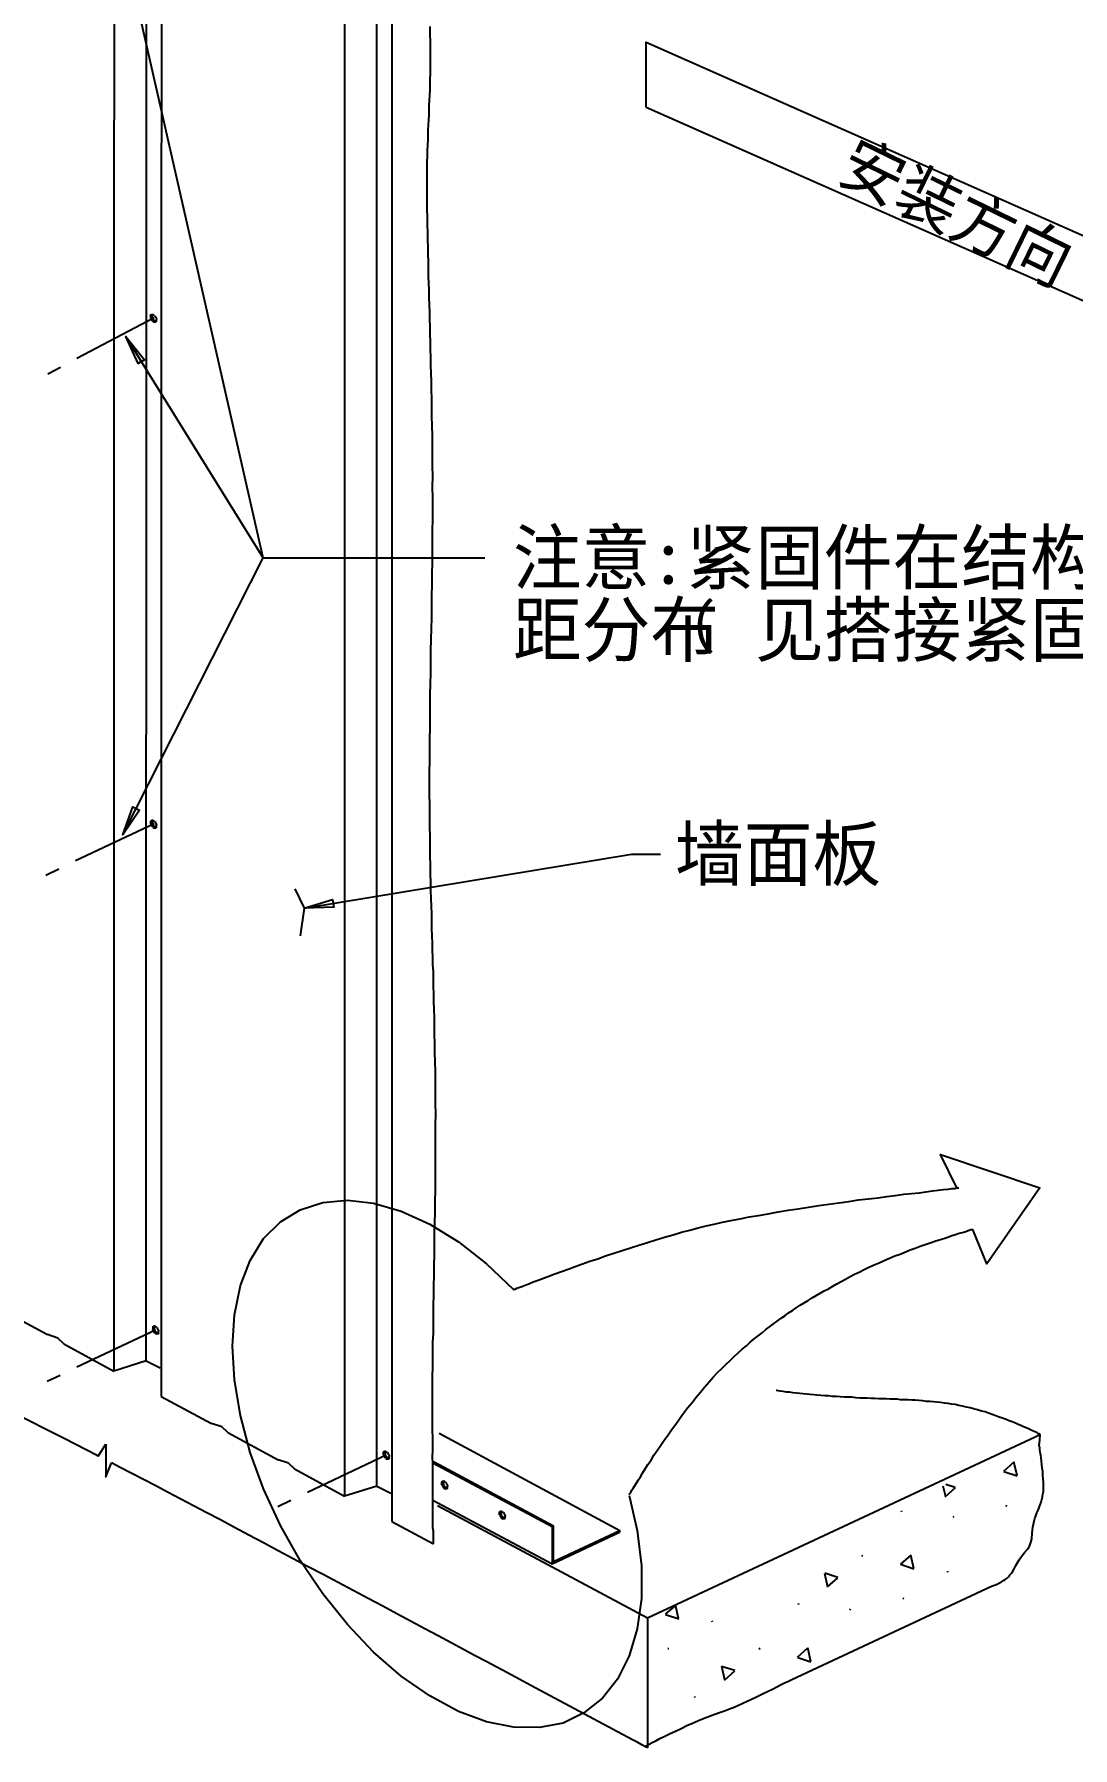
# Model space of a CAD drawing. Header units: metres. Extents: x 35 to 400, y 13 to 268.
# Drawn here: x 103.1 to 159.8, y 13.3 to 107 of the extents above; entities that cross this region are included whole.
import ezdxf

# ---------------------------------------------------------------- set-up
doc = ezdxf.new("R2010")
doc.units = ezdxf.units.M
doc.layers.add('CALL', color=1, linetype='Continuous')
doc.layers.add('OBJS', color=7, linetype='Continuous')

msp = doc.modelspace()

# ---------------------------------------------------------------- linework, layer by layer
at = {"layer": 'CALL'}
for points in [[(115.56, 78.37), (106.66, 117.58), (107.06, 116), (106.65, 115.95), (106.66, 117.58)], [(115.56, 78.37), (106.66, 117.58), (107.06, 116), (106.65, 115.95), (106.66, 117.58)], [(136.5, 103.01), (136.5, 106.56), (169.03, 92.16)], [(136.5, 103.01), (136.5, 106.56), (169.03, 92.16)], [(136.5, 103.01), (169.03, 88.6), (169.03, 87.02)], [(136.5, 103.01), (169.03, 88.6), (169.03, 87.02)], [(107.89, 63.21), (108.45, 64.74), (108.8, 64.56), (107.89, 63.21), (115.56, 78.37), (108.06, 90.46), (109.08, 89.18), (108.73, 88.98), (108.06, 90.46)], [(107.89, 63.21), (108.45, 64.74), (108.8, 64.56), (107.89, 63.21), (115.56, 78.37), (108.06, 90.46), (109.08, 89.18), (108.73, 88.98), (108.06, 90.46)], [(115.56, 78.37), (127.69, 78.37)], [(115.56, 78.37), (127.69, 78.37)], [(117.8, 59.21), (119.35, 59.68), (119.43, 59.27), (117.8, 59.21), (135.71, 62.16)], [(117.8, 59.21), (119.35, 59.68), (119.43, 59.27), (117.8, 59.21), (135.71, 62.16)], [(135.71, 62.16), (137.29, 62.16)], [(135.71, 62.16), (137.29, 62.16)], [(117.3, 60.27), (117.8, 59.21), (117.59, 57.7)], [(117.3, 60.27), (117.8, 59.21), (117.59, 57.7)], [(153.49, 43.91), (152.6, 45.73), (158.02, 43.91), (155.13, 39.76), (154.36, 41.64)], [(153.49, 43.91), (152.6, 45.73), (158.02, 43.91), (155.13, 39.76), (154.36, 41.64)], [(113.89, 35.25), (114, 36.97), (114.32, 38.58), (114.86, 39.95), (115.58, 41.14), (116.51, 42.06), (117.59, 42.72), (118.82, 43.11), (120.17, 43.24), (121.6, 43.07), (123.12, 42.64), (124.68, 41.93), (126.25, 40.96), (127.78, 39.76), (129.26, 38.35)], [(113.89, 35.25), (114, 36.97), (114.32, 38.58), (114.86, 39.95), (115.58, 41.14), (116.51, 42.06), (117.59, 42.72), (118.82, 43.11), (120.17, 43.24), (121.6, 43.07), (123.12, 42.64), (124.68, 41.93), (126.25, 40.96), (127.78, 39.76), (129.26, 38.35)], [(140.23, 41.93), (140.68, 42.03), (141.14, 42.13), (141.64, 42.22), (142.13, 42.32), (142.65, 42.41), (143.18, 42.5), (143.72, 42.6), (144.27, 42.69), (144.82, 42.77), (145.38, 42.86), (145.94, 42.94), (146.49, 43.02), (147.04, 43.1), (147.58, 43.17), (148.11, 43.25), (148.66, 43.32), (149.16, 43.37), (149.66, 43.44), (150.12, 43.5), (150.59, 43.56), (151.01, 43.61), (151.43, 43.65), (151.79, 43.7), (152.16, 43.75), (152.46, 43.79), (152.75, 43.82), (153.01, 43.84), (153.21, 43.87), (153.37, 43.88), (153.49, 43.91), (153.56, 43.91), (153.59, 43.91)], [(140.23, 41.93), (140.68, 42.03), (141.14, 42.13), (141.64, 42.22), (142.13, 42.32), (142.65, 42.41), (143.18, 42.5), (143.72, 42.6), (144.27, 42.69), (144.82, 42.77), (145.38, 42.86), (145.94, 42.94), (146.49, 43.02), (147.04, 43.1), (147.58, 43.17), (148.11, 43.25), (148.66, 43.32), (149.16, 43.37), (149.66, 43.44), (150.12, 43.5), (150.59, 43.56), (151.01, 43.61), (151.43, 43.65), (151.79, 43.7), (152.16, 43.75), (152.46, 43.79), (152.75, 43.82), (153.01, 43.84), (153.21, 43.87), (153.37, 43.88), (153.49, 43.91), (153.56, 43.91), (153.59, 43.91)], [(129.27, 38.35), (129.28, 38.37), (129.34, 38.38), (129.43, 38.42), (129.55, 38.47), (129.7, 38.52), (129.89, 38.59), (130.09, 38.67), (130.33, 38.77), (130.6, 38.86), (130.89, 38.97), (131.19, 39.09), (131.52, 39.21), (131.87, 39.34), (132.24, 39.47), (132.62, 39.61), (133.02, 39.76), (133.43, 39.9), (133.86, 40.04), (134.29, 40.19), (134.73, 40.34), (135.19, 40.49), (135.64, 40.64), (136.11, 40.78), (136.58, 40.93), (137.03, 41.07), (137.5, 41.21), (137.98, 41.34), (138.44, 41.49), (138.89, 41.6), (139.35, 41.72), (139.79, 41.83), (140.23, 41.93)], [(129.27, 38.35), (129.28, 38.37), (129.34, 38.38), (129.43, 38.42), (129.55, 38.47), (129.7, 38.52), (129.89, 38.59), (130.09, 38.67), (130.33, 38.77), (130.6, 38.86), (130.89, 38.97), (131.19, 39.09), (131.52, 39.21), (131.87, 39.34), (132.24, 39.47), (132.62, 39.61), (133.02, 39.76), (133.43, 39.9), (133.86, 40.04), (134.29, 40.19), (134.73, 40.34), (135.19, 40.49), (135.64, 40.64), (136.11, 40.78), (136.58, 40.93), (137.03, 41.07), (137.5, 41.21), (137.98, 41.34), (138.44, 41.49), (138.89, 41.6), (139.35, 41.72), (139.79, 41.83), (140.23, 41.93)], [(147.9, 39.19), (148.15, 39.31), (148.42, 39.45), (148.68, 39.58), (148.96, 39.71), (149.24, 39.82), (149.52, 39.95), (149.81, 40.06), (150.09, 40.19), (150.38, 40.29), (150.65, 40.4), (150.93, 40.52), (151.21, 40.62), (151.49, 40.72), (151.76, 40.81), (152.02, 40.9), (152.29, 41), (152.53, 41.07), (152.77, 41.15), (152.99, 41.22), (153.22, 41.3), (153.42, 41.36), (153.61, 41.43), (153.79, 41.48), (153.97, 41.53), (154.11, 41.58), (154.25, 41.63), (154.36, 41.64), (154.37, 41.64)], [(147.9, 39.19), (148.15, 39.31), (148.42, 39.45), (148.68, 39.58), (148.96, 39.71), (149.24, 39.82), (149.52, 39.95), (149.81, 40.06), (150.09, 40.19), (150.38, 40.29), (150.65, 40.4), (150.93, 40.52), (151.21, 40.62), (151.49, 40.72), (151.76, 40.81), (152.02, 40.9), (152.29, 41), (152.53, 41.07), (152.77, 41.15), (152.99, 41.22), (153.22, 41.3), (153.42, 41.36), (153.61, 41.43), (153.79, 41.48), (153.97, 41.53), (154.11, 41.58), (154.25, 41.63), (154.36, 41.64), (154.37, 41.64)], [(140.87, 34.27), (141.09, 34.48), (141.32, 34.7), (141.54, 34.9), (141.76, 35.09), (141.98, 35.28), (142.19, 35.47), (142.41, 35.65), (142.62, 35.82), (142.84, 35.99), (143.04, 36.17), (143.24, 36.32), (143.46, 36.48), (143.66, 36.63), (143.88, 36.78), (144.09, 36.92), (144.29, 37.08), (144.5, 37.21), (144.71, 37.35), (144.93, 37.49), (145.14, 37.63), (145.36, 37.76), (145.57, 37.9), (145.79, 38.02), (146.01, 38.15), (146.23, 38.28), (146.47, 38.4), (146.7, 38.54), (146.92, 38.66), (147.16, 38.8), (147.4, 38.92), (147.66, 39.06), (147.9, 39.19)], [(140.87, 34.27), (141.09, 34.48), (141.32, 34.7), (141.54, 34.9), (141.76, 35.09), (141.98, 35.28), (142.19, 35.47), (142.41, 35.65), (142.62, 35.82), (142.84, 35.99), (143.04, 36.17), (143.24, 36.32), (143.46, 36.48), (143.66, 36.63), (143.88, 36.78), (144.09, 36.92), (144.29, 37.08), (144.5, 37.21), (144.71, 37.35), (144.93, 37.49), (145.14, 37.63), (145.36, 37.76), (145.57, 37.9), (145.79, 38.02), (146.01, 38.15), (146.23, 38.28), (146.47, 38.4), (146.7, 38.54), (146.92, 38.66), (147.16, 38.8), (147.4, 38.92), (147.66, 39.06), (147.9, 39.19)], [(135.58, 27.1), (136.01, 25.17), (136.24, 23.25), (136.24, 21.46), (136.01, 19.8), (135.58, 18.32), (134.93, 17.05), (134.11, 16.01), (133.1, 15.21), (131.96, 14.65), (130.67, 14.4), (129.26, 14.42), (127.78, 14.72), (126.25, 15.28), (124.68, 16.13), (123.12, 17.22), (121.6, 18.53), (120.17, 20.03), (118.82, 21.71), (117.59, 23.53), (116.51, 25.45), (115.58, 27.45), (114.86, 29.45), (114.32, 31.46), (114, 33.41), (113.89, 35.25)], [(135.58, 27.1), (136.01, 25.17), (136.24, 23.25), (136.24, 21.46), (136.01, 19.8), (135.58, 18.32), (134.93, 17.05), (134.11, 16.01), (133.1, 15.21), (131.96, 14.65), (130.67, 14.4), (129.26, 14.42), (127.78, 14.72), (126.25, 15.28), (124.68, 16.13), (123.12, 17.22), (121.6, 18.53), (120.17, 20.03), (118.82, 21.71), (117.59, 23.53), (116.51, 25.45), (115.58, 27.45), (114.86, 29.45), (114.32, 31.46), (114, 33.41), (113.89, 35.25)], [(135.58, 27.15), (135.59, 27.16), (135.62, 27.2), (135.66, 27.26), (135.71, 27.36), (135.77, 27.46), (135.86, 27.6), (135.96, 27.75), (136.06, 27.93), (136.19, 28.12), (136.31, 28.32), (136.45, 28.55), (136.6, 28.78), (136.77, 29.03), (136.93, 29.29), (137.11, 29.55), (137.31, 29.84), (137.49, 30.11), (137.7, 30.4), (137.89, 30.69), (138.12, 30.99), (138.32, 31.28), (138.55, 31.59), (138.77, 31.88), (139.02, 32.18), (139.23, 32.46), (139.47, 32.74), (139.7, 33.02), (139.94, 33.31), (140.17, 33.56), (140.41, 33.81), (140.64, 34.04), (140.87, 34.27)], [(135.58, 27.15), (135.59, 27.16), (135.62, 27.2), (135.66, 27.26), (135.71, 27.36), (135.77, 27.46), (135.86, 27.6), (135.96, 27.75), (136.06, 27.93), (136.19, 28.12), (136.31, 28.32), (136.45, 28.55), (136.6, 28.78), (136.77, 29.03), (136.93, 29.29), (137.11, 29.55), (137.31, 29.84), (137.49, 30.11), (137.7, 30.4), (137.89, 30.69), (138.12, 30.99), (138.32, 31.28), (138.55, 31.59), (138.77, 31.88), (139.02, 32.18), (139.23, 32.46), (139.47, 32.74), (139.7, 33.02), (139.94, 33.31), (140.17, 33.56), (140.41, 33.81), (140.64, 34.04), (140.87, 34.27)]]:
    msp.add_lwpolyline(points, dxfattribs=at)
at = {"layer": 'OBJS'}
for points in [[(107.43, 170.71), (107.41, 33.89)], [(107.43, 170.71), (107.41, 33.89)], [(109.18, 34.45), (109.2, 171.45)], [(109.18, 34.45), (109.2, 171.45)], [(110.01, 169.63), (109.99, 32.51)], [(110.01, 169.63), (109.99, 32.51)], [(121.79, 27.6), (121.79, 166.57)], [(121.79, 27.6), (121.79, 166.57)], [(120.02, 165.83), (120.02, 27.05)], [(120.02, 165.83), (120.02, 27.05)], [(122.6, 164.75), (122.6, 25.67)], [(122.6, 164.75), (122.6, 25.67)], [(124.54, 97.43), (124.54, 97.85), (124.53, 98.25), (124.53, 98.64), (124.53, 99.01), (124.53, 99.35), (124.54, 99.69), (124.54, 100.02), (124.55, 100.33), (124.55, 100.63), (124.56, 100.92), (124.58, 101.21), (124.59, 101.49), (124.59, 101.75), (124.61, 102.03), (124.63, 102.3), (124.64, 102.58), (124.65, 102.83), (124.65, 103.1), (124.66, 103.37), (124.68, 103.66), (124.69, 103.94), (124.69, 104.23), (124.7, 104.52), (124.71, 104.85), (124.71, 105.17), (124.71, 105.5), (124.71, 105.85), (124.71, 106.21), (124.71, 106.6), (124.7, 106.99), (124.69, 107.42)], [(124.54, 97.43), (124.54, 97.85), (124.53, 98.25), (124.53, 98.64), (124.53, 99.01), (124.53, 99.35), (124.54, 99.69), (124.54, 100.02), (124.55, 100.33), (124.55, 100.63), (124.56, 100.92), (124.58, 101.21), (124.59, 101.49), (124.59, 101.75), (124.61, 102.03), (124.63, 102.3), (124.64, 102.58), (124.65, 102.83), (124.65, 103.1), (124.66, 103.37), (124.68, 103.66), (124.69, 103.94), (124.69, 104.23), (124.7, 104.52), (124.71, 104.85), (124.71, 105.17), (124.71, 105.5), (124.71, 105.85), (124.71, 106.21), (124.71, 106.6), (124.7, 106.99), (124.69, 107.42)], [(124.83, 83.39), (124.83, 83.96), (124.82, 84.52), (124.82, 85.06), (124.8, 85.58), (124.79, 86.1), (124.79, 86.59), (124.78, 87.07), (124.77, 87.55), (124.77, 88.01), (124.75, 88.46), (124.74, 88.9), (124.74, 89.33), (124.71, 89.77), (124.71, 90.18), (124.7, 90.6), (124.7, 91), (124.68, 91.41), (124.68, 91.8), (124.66, 92.19), (124.65, 92.6), (124.64, 92.99), (124.63, 93.38), (124.61, 93.76), (124.61, 94.15), (124.6, 94.56), (124.59, 94.95), (124.59, 95.35), (124.56, 95.75), (124.56, 96.16), (124.55, 96.58), (124.55, 97), (124.54, 97.43)], [(124.83, 83.39), (124.83, 83.96), (124.82, 84.52), (124.82, 85.06), (124.8, 85.58), (124.79, 86.1), (124.79, 86.59), (124.78, 87.07), (124.77, 87.55), (124.77, 88.01), (124.75, 88.46), (124.74, 88.9), (124.74, 89.33), (124.71, 89.77), (124.71, 90.18), (124.7, 90.6), (124.7, 91), (124.68, 91.41), (124.68, 91.8), (124.66, 92.19), (124.65, 92.6), (124.64, 92.99), (124.63, 93.38), (124.61, 93.76), (124.61, 94.15), (124.6, 94.56), (124.59, 94.95), (124.59, 95.35), (124.56, 95.75), (124.56, 96.16), (124.55, 96.58), (124.55, 97), (124.54, 97.43)], [(109.6, 91.48), (105.38, 89.26)], [(109.6, 91.48), (105.38, 89.26)], [(109.4, 91.6), (109.42, 91.64), (109.45, 91.65), (109.49, 91.67), (109.53, 91.67)], [(109.4, 91.6), (109.42, 91.64), (109.45, 91.65), (109.49, 91.67), (109.53, 91.67)], [(109.4, 91.6), (109.4, 91.48)], [(109.4, 91.6), (109.4, 91.48)], [(109.44, 91.43), (109.4, 91.48)], [(109.44, 91.43), (109.4, 91.48)], [(109.44, 91.43), (109.5, 91.33)], [(109.44, 91.43), (109.5, 91.33)], [(109.47, 91.6), (109.49, 91.65)], [(109.47, 91.6), (109.49, 91.65)], [(109.47, 91.6), (109.5, 91.48)], [(109.47, 91.6), (109.5, 91.48)], [(109.54, 91.43), (109.5, 91.48)], [(109.54, 91.43), (109.5, 91.48)], [(109.54, 91.3), (109.5, 91.33)], [(109.54, 91.3), (109.5, 91.33)], [(109.61, 91.61), (109.53, 91.67)], [(109.61, 91.61), (109.53, 91.67)], [(109.54, 91.43), (109.63, 91.33)], [(109.54, 91.43), (109.63, 91.33)], [(109.54, 91.3), (109.63, 91.24)], [(109.54, 91.3), (109.63, 91.24)], [(109.61, 91.61), (109.66, 91.56)], [(109.61, 91.61), (109.66, 91.56)], [(109.72, 91.3), (109.66, 91.31), (109.63, 91.33)], [(109.72, 91.3), (109.66, 91.31), (109.63, 91.33)], [(109.73, 91.3), (109.7, 91.26), (109.68, 91.24), (109.63, 91.24)], [(109.73, 91.3), (109.7, 91.26), (109.68, 91.24), (109.63, 91.24)], [(109.73, 91.45), (109.66, 91.56)], [(109.73, 91.45), (109.66, 91.56)], [(109.73, 91.45), (109.74, 91.4)], [(109.73, 91.45), (109.74, 91.4)], [(109.73, 91.3), (109.74, 91.4)], [(109.73, 91.3), (109.74, 91.4)], [(104.49, 88.77), (103.8, 88.41)], [(104.49, 88.77), (103.8, 88.41)], [(124.68, 64.27), (124.68, 64.86), (124.66, 65.46), (124.66, 66.06), (124.66, 66.66), (124.68, 67.27), (124.68, 67.86), (124.68, 68.47), (124.69, 69.06), (124.69, 69.67), (124.7, 70.28), (124.7, 70.88), (124.71, 71.48), (124.73, 72.08), (124.73, 72.68), (124.74, 73.29), (124.75, 73.89), (124.77, 74.5), (124.78, 75.09), (124.78, 75.7), (124.79, 76.3), (124.8, 76.89), (124.8, 77.5), (124.82, 78.09), (124.82, 78.69), (124.83, 79.29), (124.83, 79.86), (124.84, 80.47), (124.84, 81.05), (124.84, 81.65), (124.83, 82.23), (124.84, 82.82), (124.83, 83.39)], [(124.68, 64.27), (124.68, 64.86), (124.66, 65.46), (124.66, 66.06), (124.66, 66.66), (124.68, 67.27), (124.68, 67.86), (124.68, 68.47), (124.69, 69.06), (124.69, 69.67), (124.7, 70.28), (124.7, 70.88), (124.71, 71.48), (124.73, 72.08), (124.73, 72.68), (124.74, 73.29), (124.75, 73.89), (124.77, 74.5), (124.78, 75.09), (124.78, 75.7), (124.79, 76.3), (124.8, 76.89), (124.8, 77.5), (124.82, 78.09), (124.82, 78.69), (124.83, 79.29), (124.83, 79.86), (124.84, 80.47), (124.84, 81.05), (124.84, 81.65), (124.83, 82.23), (124.84, 82.82), (124.83, 83.39)], [(109.61, 63.82), (105.3, 61.79)], [(109.61, 63.82), (105.3, 61.79)], [(109.41, 63.95), (109.44, 63.99), (109.46, 64), (109.5, 64.01), (109.54, 64.01)], [(109.41, 63.95), (109.44, 63.99), (109.46, 64), (109.5, 64.01), (109.54, 64.01)], [(109.41, 63.95), (109.41, 63.84)], [(109.41, 63.95), (109.41, 63.84)], [(109.44, 63.79), (109.41, 63.84)], [(109.44, 63.79), (109.41, 63.84)], [(109.44, 63.79), (109.5, 63.67)], [(109.44, 63.79), (109.5, 63.67)], [(109.49, 63.94), (109.5, 63.99)], [(109.49, 63.94), (109.5, 63.99)], [(109.49, 63.94), (109.51, 63.82)], [(109.49, 63.94), (109.51, 63.82)], [(109.54, 63.77), (109.51, 63.82)], [(109.54, 63.77), (109.51, 63.82)], [(109.63, 63.95), (109.54, 64.01)], [(109.63, 63.95), (109.54, 64.01)], [(109.54, 63.77), (109.63, 63.67)], [(109.54, 63.77), (109.63, 63.67)], [(109.63, 63.95), (109.68, 63.9)], [(109.63, 63.95), (109.68, 63.9)], [(109.73, 63.79), (109.68, 63.9)], [(109.73, 63.79), (109.68, 63.9)], [(109.73, 63.79), (109.74, 63.74)], [(109.73, 63.79), (109.74, 63.74)], [(109.73, 63.64), (109.74, 63.74)], [(109.73, 63.64), (109.74, 63.74)], [(124.98, 49.7), (124.98, 50.27), (124.97, 50.8), (124.96, 51.32), (124.96, 51.82), (124.94, 52.3), (124.93, 52.77), (124.93, 53.23), (124.92, 53.67), (124.9, 54.1), (124.89, 54.52), (124.88, 54.92), (124.87, 55.33), (124.87, 55.73), (124.85, 56.12), (124.84, 56.52), (124.83, 56.91), (124.82, 57.29), (124.8, 57.69), (124.79, 58.08), (124.78, 58.49), (124.78, 58.89), (124.77, 59.31), (124.75, 59.74), (124.74, 60.18), (124.73, 60.63), (124.71, 61.09), (124.71, 61.56), (124.7, 62.07), (124.69, 62.59), (124.7, 63.12), (124.68, 63.67), (124.68, 64.27)], [(124.98, 49.7), (124.98, 50.27), (124.97, 50.8), (124.96, 51.32), (124.96, 51.82), (124.94, 52.3), (124.93, 52.77), (124.93, 53.23), (124.92, 53.67), (124.9, 54.1), (124.89, 54.52), (124.88, 54.92), (124.87, 55.33), (124.87, 55.73), (124.85, 56.12), (124.84, 56.52), (124.83, 56.91), (124.82, 57.29), (124.8, 57.69), (124.79, 58.08), (124.78, 58.49), (124.78, 58.89), (124.77, 59.31), (124.75, 59.74), (124.74, 60.18), (124.73, 60.63), (124.71, 61.09), (124.71, 61.56), (124.7, 62.07), (124.69, 62.59), (124.7, 63.12), (124.68, 63.67), (124.68, 64.27)], [(109.54, 63.64), (109.5, 63.67)], [(109.54, 63.64), (109.5, 63.67)], [(109.54, 63.64), (109.63, 63.58)], [(109.54, 63.64), (109.63, 63.58)], [(109.72, 63.64), (109.66, 63.65), (109.63, 63.67)], [(109.72, 63.64), (109.66, 63.65), (109.63, 63.67)], [(109.73, 63.64), (109.7, 63.6), (109.68, 63.58), (109.63, 63.58)], [(109.73, 63.64), (109.7, 63.6), (109.68, 63.58), (109.63, 63.58)], [(104.39, 61.33), (103.68, 61)], [(104.39, 61.33), (103.68, 61)], [(124.83, 32.46), (124.83, 32.84), (124.83, 33.23), (124.83, 33.65), (124.84, 34.08), (124.84, 34.52), (124.85, 34.99), (124.85, 35.47), (124.87, 35.95), (124.87, 36.46), (124.88, 36.97), (124.88, 37.49), (124.89, 38.04), (124.9, 38.57), (124.92, 39.12), (124.92, 39.69), (124.93, 40.26), (124.94, 40.83), (124.94, 41.41), (124.96, 42), (124.97, 42.59), (124.97, 43.18), (124.98, 43.77), (124.98, 44.37), (124.99, 44.97), (124.99, 45.58), (124.98, 46.17), (124.99, 46.76), (124.99, 47.36), (125.01, 47.95), (124.98, 48.53), (124.99, 49.13), (124.98, 49.7)], [(124.83, 32.46), (124.83, 32.84), (124.83, 33.23), (124.83, 33.65), (124.84, 34.08), (124.84, 34.52), (124.85, 34.99), (124.85, 35.47), (124.87, 35.95), (124.87, 36.46), (124.88, 36.97), (124.88, 37.49), (124.89, 38.04), (124.9, 38.57), (124.92, 39.12), (124.92, 39.69), (124.93, 40.26), (124.94, 40.83), (124.94, 41.41), (124.96, 42), (124.97, 42.59), (124.97, 43.18), (124.98, 43.77), (124.98, 44.37), (124.99, 44.97), (124.99, 45.58), (124.98, 46.17), (124.99, 46.76), (124.99, 47.36), (125.01, 47.95), (124.98, 48.53), (124.99, 49.13), (124.98, 49.7)], [(129.26, 38.35), (129.27, 38.35)], [(129.26, 38.35), (129.27, 38.35)], [(101.03, 37.38), (103.77, 35.89)], [(101.03, 37.38), (103.77, 35.89)], [(104.67, 35.39), (104.34, 35.7), (103.77, 35.89)], [(104.67, 35.39), (104.34, 35.7), (103.77, 35.89)], [(109.69, 36.14), (105.38, 34.1)], [(109.69, 36.14), (105.38, 34.1)], [(109.53, 36.29), (109.55, 36.33), (109.58, 36.34), (109.61, 36.36), (109.65, 36.36)], [(109.53, 36.29), (109.55, 36.33), (109.58, 36.34), (109.61, 36.36), (109.65, 36.36)], [(109.53, 36.29), (109.53, 36.18)], [(109.53, 36.29), (109.53, 36.18)], [(109.55, 36.13), (109.53, 36.18)], [(109.55, 36.13), (109.53, 36.18)], [(109.55, 36.13), (109.61, 36.01)], [(109.55, 36.13), (109.61, 36.01)], [(109.6, 36.28), (109.61, 36.33)], [(109.6, 36.28), (109.61, 36.33)], [(109.6, 36.28), (109.63, 36.17)], [(109.6, 36.28), (109.63, 36.17)], [(109.65, 35.98), (109.61, 36.01)], [(109.65, 35.98), (109.61, 36.01)], [(109.65, 36.11), (109.63, 36.17)], [(109.65, 36.11), (109.63, 36.17)], [(109.74, 36.29), (109.65, 36.36)], [(109.74, 36.29), (109.65, 36.36)], [(109.65, 36.11), (109.74, 36.01)], [(109.65, 36.11), (109.74, 36.01)], [(109.65, 35.98), (109.74, 35.93)], [(109.65, 35.98), (109.74, 35.93)], [(109.74, 36.29), (109.79, 36.24)], [(109.74, 36.29), (109.79, 36.24)], [(109.83, 35.98), (109.78, 35.99), (109.74, 36.01)], [(109.83, 35.98), (109.78, 35.99), (109.74, 36.01)], [(109.84, 35.98), (109.82, 35.94), (109.79, 35.93), (109.74, 35.93)], [(109.84, 35.98), (109.82, 35.94), (109.79, 35.93), (109.74, 35.93)], [(109.84, 36.13), (109.79, 36.24)], [(109.84, 36.13), (109.79, 36.24)], [(109.84, 36.13), (109.85, 36.08)], [(109.84, 36.13), (109.85, 36.08)], [(109.84, 35.98), (109.85, 36.08)], [(109.84, 35.98), (109.85, 36.08)], [(104.67, 35.39), (107.41, 33.89)], [(104.67, 35.39), (107.41, 33.89)], [(109.18, 34.45), (107.41, 33.89)], [(109.18, 34.45), (107.41, 33.89)], [(109.18, 34.45), (109.94, 34.07)], [(109.18, 34.45), (109.94, 34.07)], [(106.54, 29.25), (106.5, 29.27), (105.9, 29.59), (105.29, 29.89), (104.69, 30.2), (104.11, 30.5), (103.53, 30.79), (102.95, 31.09), (102.38, 31.37), (101.81, 31.68), (101.24, 31.97), (100.67, 32.26), (100.09, 32.55), (99.53, 32.84)], [(106.54, 29.25), (106.5, 29.27), (105.9, 29.59), (105.29, 29.89), (104.69, 30.2), (104.11, 30.5), (103.53, 30.79), (102.95, 31.09), (102.38, 31.37), (101.81, 31.68), (101.24, 31.97), (100.67, 32.26), (100.09, 32.55), (99.53, 32.84)], [(104.47, 33.65), (103.76, 33.32)], [(104.47, 33.65), (103.76, 33.32)], [(146.9, 32.5), (146.68, 32.51), (146.48, 32.54), (146.27, 32.55), (146.06, 32.56), (145.86, 32.57), (145.67, 32.6), (145.47, 32.61), (145.28, 32.64), (145.09, 32.65), (144.9, 32.67), (144.72, 32.69), (144.53, 32.71), (144.36, 32.74), (144.18, 32.75), (144, 32.78), (143.83, 32.8), (143.65, 32.83), (143.61, 32.83)], [(146.9, 32.5), (146.68, 32.51), (146.48, 32.54), (146.27, 32.55), (146.06, 32.56), (145.86, 32.57), (145.67, 32.6), (145.47, 32.61), (145.28, 32.64), (145.09, 32.65), (144.9, 32.67), (144.72, 32.69), (144.53, 32.71), (144.36, 32.74), (144.18, 32.75), (144, 32.78), (143.83, 32.8), (143.65, 32.83), (143.61, 32.83)], [(109.99, 32.51), (112.74, 31.02)], [(109.99, 32.51), (112.74, 31.02)], [(124.87, 24.45), (124.87, 24.47), (124.87, 24.5), (124.87, 24.55), (124.87, 24.63), (124.87, 24.73), (124.87, 24.86), (124.87, 25), (124.87, 25.15), (124.85, 25.33), (124.85, 25.52), (124.85, 25.72), (124.85, 25.95), (124.85, 26.19), (124.85, 26.44), (124.85, 26.71), (124.85, 26.98), (124.84, 27.27), (124.84, 27.57), (124.84, 27.87), (124.84, 28.2), (124.84, 28.53), (124.84, 28.86), (124.83, 29.2), (124.84, 29.55), (124.84, 29.89), (124.84, 30.26), (124.83, 30.63), (124.83, 30.98), (124.82, 31.36), (124.83, 31.73), (124.83, 32.09), (124.83, 32.46)], [(124.87, 24.45), (124.87, 24.47), (124.87, 24.5), (124.87, 24.55), (124.87, 24.63), (124.87, 24.73), (124.87, 24.86), (124.87, 25), (124.87, 25.15), (124.85, 25.33), (124.85, 25.52), (124.85, 25.72), (124.85, 25.95), (124.85, 26.19), (124.85, 26.44), (124.85, 26.71), (124.85, 26.98), (124.84, 27.27), (124.84, 27.57), (124.84, 27.87), (124.84, 28.2), (124.84, 28.53), (124.84, 28.86), (124.83, 29.2), (124.84, 29.55), (124.84, 29.89), (124.84, 30.26), (124.83, 30.63), (124.83, 30.98), (124.82, 31.36), (124.83, 31.73), (124.83, 32.09), (124.83, 32.46)], [(153.4, 32.06), (153.2, 32.09), (153.01, 32.12), (152.81, 32.14), (152.6, 32.17), (152.41, 32.19), (152.21, 32.21), (152.01, 32.23), (151.82, 32.24), (151.62, 32.27), (151.41, 32.28), (151.21, 32.3), (151.02, 32.31), (150.82, 32.32), (150.62, 32.32), (150.41, 32.33), (150.22, 32.35), (150.01, 32.36), (149.82, 32.36), (149.62, 32.37), (149.4, 32.38), (149.21, 32.38), (149, 32.4), (148.8, 32.4), (148.59, 32.41), (148.38, 32.42), (148.18, 32.42), (147.96, 32.43), (147.75, 32.46), (147.54, 32.46), (147.33, 32.47), (147.11, 32.49), (146.9, 32.5)], [(153.4, 32.06), (153.2, 32.09), (153.01, 32.12), (152.81, 32.14), (152.6, 32.17), (152.41, 32.19), (152.21, 32.21), (152.01, 32.23), (151.82, 32.24), (151.62, 32.27), (151.41, 32.28), (151.21, 32.3), (151.02, 32.31), (150.82, 32.32), (150.62, 32.32), (150.41, 32.33), (150.22, 32.35), (150.01, 32.36), (149.82, 32.36), (149.62, 32.37), (149.4, 32.38), (149.21, 32.38), (149, 32.4), (148.8, 32.4), (148.59, 32.41), (148.38, 32.42), (148.18, 32.42), (147.96, 32.43), (147.75, 32.46), (147.54, 32.46), (147.33, 32.47), (147.11, 32.49), (146.9, 32.5)], [(158.05, 30.42), (158.04, 30.42), (158.03, 30.44), (157.99, 30.46), (157.94, 30.47), (157.88, 30.51), (157.8, 30.55), (157.72, 30.59), (157.62, 30.63), (157.52, 30.68), (157.4, 30.73), (157.27, 30.79), (157.14, 30.84), (156.99, 30.92), (156.84, 30.97), (156.69, 31.04), (156.52, 31.12), (156.35, 31.18), (156.18, 31.25), (155.99, 31.32), (155.8, 31.38), (155.61, 31.45), (155.42, 31.52), (155.22, 31.59), (155.03, 31.66), (154.83, 31.71), (154.61, 31.78), (154.4, 31.83), (154.21, 31.89), (154.01, 31.93), (153.79, 31.98), (153.6, 32.02), (153.4, 32.06)], [(158.05, 30.42), (158.04, 30.42), (158.03, 30.44), (157.99, 30.46), (157.94, 30.47), (157.88, 30.51), (157.8, 30.55), (157.72, 30.59), (157.62, 30.63), (157.52, 30.68), (157.4, 30.73), (157.27, 30.79), (157.14, 30.84), (156.99, 30.92), (156.84, 30.97), (156.69, 31.04), (156.52, 31.12), (156.35, 31.18), (156.18, 31.25), (155.99, 31.32), (155.8, 31.38), (155.61, 31.45), (155.42, 31.52), (155.22, 31.59), (155.03, 31.66), (154.83, 31.71), (154.61, 31.78), (154.4, 31.83), (154.21, 31.89), (154.01, 31.93), (153.79, 31.98), (153.6, 32.02), (153.4, 32.06)], [(113.64, 30.54), (113.31, 30.84), (112.74, 31.02)], [(113.64, 30.54), (113.31, 30.84), (112.74, 31.02)], [(113.64, 30.54), (116.38, 29.04)], [(113.64, 30.54), (116.38, 29.04)], [(135.07, 25.16), (125.18, 30.49)], [(135.07, 25.16), (125.18, 30.49)], [(136.58, 20.41), (158.05, 30.42)], [(136.58, 20.41), (158.05, 30.42)], [(157.99, 29.83), (158.03, 30.13), (158.05, 30.42)], [(157.99, 29.83), (158.03, 30.13), (158.05, 30.42)], [(106.54, 29.25), (106.97, 29.9)], [(106.54, 29.25), (106.97, 29.9)], [(106.97, 29.9), (106.97, 28.12), (107.27, 28.87)], [(106.97, 29.9), (106.97, 28.12), (107.27, 28.87)], [(122.3, 29.3), (117.99, 27.26)], [(122.3, 29.3), (117.99, 27.26)], [(122.13, 29.45), (122.16, 29.49), (122.19, 29.5), (122.22, 29.51), (122.26, 29.51)], [(122.13, 29.45), (122.16, 29.49), (122.19, 29.5), (122.22, 29.51), (122.26, 29.51)], [(122.13, 29.45), (122.13, 29.34)], [(122.13, 29.45), (122.13, 29.34)], [(122.16, 29.29), (122.13, 29.34)], [(122.16, 29.29), (122.13, 29.34)], [(122.16, 29.29), (122.22, 29.17)], [(122.16, 29.29), (122.22, 29.17)], [(122.21, 29.44), (122.22, 29.49)], [(122.21, 29.44), (122.22, 29.49)], [(122.21, 29.44), (122.24, 29.32)], [(122.21, 29.44), (122.24, 29.32)], [(122.26, 29.13), (122.22, 29.17)], [(122.26, 29.13), (122.22, 29.17)], [(122.26, 29.27), (122.24, 29.32)], [(122.26, 29.27), (122.24, 29.32)], [(122.35, 29.45), (122.26, 29.51)], [(122.35, 29.45), (122.26, 29.51)], [(122.26, 29.27), (122.35, 29.17)], [(122.26, 29.27), (122.35, 29.17)], [(122.26, 29.13), (122.35, 29.08)], [(122.26, 29.13), (122.35, 29.08)], [(122.35, 29.45), (122.4, 29.4)], [(122.35, 29.45), (122.4, 29.4)], [(122.44, 29.13), (122.39, 29.15), (122.35, 29.17)], [(122.44, 29.13), (122.39, 29.15), (122.35, 29.17)], [(122.45, 29.13), (122.43, 29.1), (122.4, 29.08), (122.35, 29.08)], [(122.45, 29.13), (122.43, 29.1), (122.4, 29.08), (122.35, 29.08)], [(122.45, 29.29), (122.4, 29.4)], [(122.45, 29.29), (122.4, 29.4)], [(122.45, 29.29), (122.46, 29.23)], [(122.45, 29.29), (122.46, 29.23)], [(122.45, 29.13), (122.46, 29.23)], [(122.45, 29.13), (122.46, 29.23)], [(158.23, 27.48), (158.23, 27.64), (158.22, 27.82), (158.21, 28.01), (158.19, 28.2), (158.18, 28.4), (158.15, 28.59), (158.14, 28.78), (158.12, 28.97), (158.09, 29.15), (158.07, 29.3), (158.05, 29.45), (158.03, 29.59), (158.02, 29.69), (158, 29.77), (157.99, 29.82), (157.99, 29.83)], [(158.23, 27.48), (158.23, 27.64), (158.22, 27.82), (158.21, 28.01), (158.19, 28.2), (158.18, 28.4), (158.15, 28.59), (158.14, 28.78), (158.12, 28.97), (158.09, 29.15), (158.07, 29.3), (158.05, 29.45), (158.03, 29.59), (158.02, 29.69), (158, 29.77), (157.99, 29.82), (157.99, 29.83)], [(111.76, 26.53), (111.06, 26.89), (110.37, 27.26), (109.7, 27.62), (109.03, 27.96), (108.39, 28.3), (107.75, 28.63), (107.27, 28.87)], [(111.76, 26.53), (111.06, 26.89), (110.37, 27.26), (109.7, 27.62), (109.03, 27.96), (108.39, 28.3), (107.75, 28.63), (107.27, 28.87)], [(117.28, 28.55), (116.95, 28.86), (116.38, 29.04)], [(117.28, 28.55), (116.95, 28.86), (116.38, 29.04)], [(117.28, 28.55), (120.02, 27.05)], [(117.28, 28.55), (120.02, 27.05)], [(124.84, 28.87), (131.36, 25.4), (131.36, 23.35), (135.05, 25.09)], [(124.84, 28.87), (131.36, 25.4), (131.36, 23.35), (135.05, 25.09)], [(135.05, 25.12), (131.39, 23.42), (131.39, 25.43), (124.87, 28.91)], [(135.05, 25.12), (131.39, 23.42), (131.39, 25.43), (124.87, 28.91)], [(124.92, 28.93), (131.43, 25.44)], [(124.92, 28.93), (131.43, 25.44)], [(156.61, 28.91), (156.04, 28.4)], [(156.61, 28.91), (156.04, 28.4)], [(156.06, 28.4), (156.78, 28.17)], [(156.06, 28.4), (156.78, 28.17)], [(156.78, 28.18), (156.61, 28.93)], [(156.78, 28.18), (156.61, 28.93)], [(121.79, 27.6), (120.02, 27.05)], [(121.79, 27.6), (120.02, 27.05)], [(121.79, 27.6), (122.55, 27.22)], [(121.79, 27.6), (122.55, 27.22)], [(125.32, 27.82), (125.35, 27.86), (125.37, 27.87), (125.41, 27.88), (125.45, 27.88)], [(125.32, 27.82), (125.35, 27.86), (125.37, 27.87), (125.41, 27.88), (125.45, 27.88)], [(125.32, 27.82), (125.32, 27.7)], [(125.32, 27.82), (125.32, 27.7)], [(125.35, 27.65), (125.32, 27.7)], [(125.35, 27.65), (125.32, 27.7)], [(125.35, 27.65), (125.41, 27.54)], [(125.35, 27.65), (125.41, 27.54)], [(125.4, 27.81), (125.41, 27.86)], [(125.4, 27.81), (125.41, 27.86)], [(125.4, 27.81), (125.42, 27.69)], [(125.4, 27.81), (125.42, 27.69)], [(125.45, 27.5), (125.41, 27.54)], [(125.45, 27.5), (125.41, 27.54)], [(125.45, 27.64), (125.42, 27.69)], [(125.45, 27.64), (125.42, 27.69)], [(125.54, 27.82), (125.45, 27.88)], [(125.54, 27.82), (125.45, 27.88)], [(125.45, 27.64), (125.54, 27.54)], [(125.45, 27.64), (125.54, 27.54)], [(125.45, 27.5), (125.54, 27.45)], [(125.45, 27.5), (125.54, 27.45)], [(125.54, 27.82), (125.59, 27.77)], [(125.54, 27.82), (125.59, 27.77)], [(125.63, 27.5), (125.58, 27.51), (125.54, 27.54)], [(125.63, 27.5), (125.58, 27.51), (125.54, 27.54)], [(125.64, 27.5), (125.61, 27.46), (125.59, 27.45), (125.54, 27.45)], [(125.64, 27.5), (125.61, 27.46), (125.59, 27.45), (125.54, 27.45)], [(125.64, 27.65), (125.59, 27.77)], [(125.64, 27.65), (125.59, 27.77)], [(125.64, 27.65), (125.65, 27.6)], [(125.64, 27.65), (125.65, 27.6)], [(125.64, 27.5), (125.65, 27.6)], [(125.64, 27.5), (125.65, 27.6)], [(152.73, 27.62), (152.86, 27.03)], [(152.73, 27.62), (152.86, 27.03)], [(152.84, 27.02), (153.41, 27.53)], [(152.84, 27.02), (153.41, 27.53)], [(153.4, 27.53), (152.89, 27.69)], [(153.4, 27.53), (152.89, 27.69)], [(157.61, 25.04), (157.62, 25.2), (157.64, 25.36), (157.67, 25.53), (157.71, 25.68), (157.75, 25.83), (157.8, 25.98), (157.86, 26.14), (157.93, 26.29), (157.98, 26.43), (158.04, 26.58), (158.09, 26.72), (158.14, 26.88), (158.17, 27.02), (158.19, 27.17), (158.23, 27.31), (158.23, 27.48)], [(157.61, 25.04), (157.62, 25.2), (157.64, 25.36), (157.67, 25.53), (157.71, 25.68), (157.75, 25.83), (157.8, 25.98), (157.86, 26.14), (157.93, 26.29), (157.98, 26.43), (158.04, 26.58), (158.09, 26.72), (158.14, 26.88), (158.17, 27.02), (158.19, 27.17), (158.23, 27.31), (158.23, 27.48)], [(136.58, 13.3), (136.54, 13.31), (136.44, 13.37), (136.27, 13.46), (136.05, 13.58), (135.76, 13.74), (130.2, 16.71), (129.8, 16.92), (129.36, 17.16), (128.88, 17.42), (128.34, 17.71), (127.76, 18.02), (127.16, 18.33), (126.51, 18.67), (125.84, 19.04), (125.13, 19.42), (124.41, 19.81), (123.65, 20.2), (122.88, 20.62), (122.1, 21.04), (121.3, 21.46), (120.48, 21.89), (119.67, 22.33), (118.85, 22.77), (118.02, 23.2), (117.2, 23.63), (116.38, 24.07), (115.58, 24.5), (114.79, 24.92), (114, 25.34), (113.24, 25.76), (112.48, 26.15), (111.76, 26.53)], [(136.58, 13.3), (136.54, 13.31), (136.44, 13.37), (136.27, 13.46), (136.05, 13.58), (135.76, 13.74), (130.2, 16.71), (129.8, 16.92), (129.36, 17.16), (128.88, 17.42), (128.34, 17.71), (127.76, 18.02), (127.16, 18.33), (126.51, 18.67), (125.84, 19.04), (125.13, 19.42), (124.41, 19.81), (123.65, 20.2), (122.88, 20.62), (122.1, 21.04), (121.3, 21.46), (120.48, 21.89), (119.67, 22.33), (118.85, 22.77), (118.02, 23.2), (117.2, 23.63), (116.38, 24.07), (115.58, 24.5), (114.79, 24.92), (114, 25.34), (113.24, 25.76), (112.48, 26.15), (111.76, 26.53)], [(117.08, 26.81), (116.37, 26.48)], [(117.08, 26.81), (116.37, 26.48)], [(124.84, 26.84), (131.36, 23.35)], [(124.84, 26.84), (131.36, 23.35)], [(125.09, 26.55), (136.58, 20.41), (136.58, 13.3)], [(125.09, 26.55), (136.58, 20.41), (136.58, 13.3)], [(128.47, 26.17), (128.5, 26.21), (128.52, 26.22), (128.56, 26.24), (128.6, 26.24)], [(128.47, 26.17), (128.5, 26.21), (128.52, 26.22), (128.56, 26.24), (128.6, 26.24)], [(128.69, 26.17), (128.6, 26.24)], [(128.69, 26.17), (128.6, 26.24)], [(150.48, 26.19), (150.47, 26.25)], [(150.48, 26.19), (150.47, 26.25)], [(156.23, 26.5), (156.17, 26.52)], [(156.23, 26.5), (156.17, 26.52)], [(122.6, 25.67), (124.87, 24.45)], [(122.6, 25.67), (124.87, 24.45)], [(128.47, 26.17), (128.47, 26.06)], [(128.47, 26.17), (128.47, 26.06)], [(128.5, 26.01), (128.47, 26.06)], [(128.5, 26.01), (128.47, 26.06)], [(128.5, 26.01), (128.56, 25.9)], [(128.5, 26.01), (128.56, 25.9)], [(128.55, 26.16), (128.56, 26.21)], [(128.55, 26.16), (128.56, 26.21)], [(128.55, 26.16), (128.57, 26.05)], [(128.55, 26.16), (128.57, 26.05)], [(128.6, 25.86), (128.56, 25.9)], [(128.6, 25.86), (128.56, 25.9)], [(128.6, 26), (128.57, 26.05)], [(128.6, 26), (128.57, 26.05)], [(128.6, 26), (128.69, 25.9)], [(128.6, 26), (128.69, 25.9)], [(128.6, 25.86), (128.69, 25.81)], [(128.6, 25.86), (128.69, 25.81)], [(128.69, 26.17), (128.74, 26.12)], [(128.69, 26.17), (128.74, 26.12)], [(128.77, 25.86), (128.72, 25.87), (128.69, 25.9)], [(128.77, 25.86), (128.72, 25.87), (128.69, 25.9)], [(128.79, 25.86), (128.76, 25.82), (128.74, 25.81), (128.69, 25.81)], [(128.79, 25.86), (128.76, 25.82), (128.74, 25.81), (128.69, 25.81)], [(128.79, 26.01), (128.74, 26.12)], [(128.79, 26.01), (128.74, 26.12)], [(128.79, 26.01), (128.8, 25.96)], [(128.79, 26.01), (128.8, 25.96)], [(128.79, 25.86), (128.8, 25.96)], [(128.79, 25.86), (128.8, 25.96)], [(131.36, 25.4), (131.43, 25.44)], [(131.36, 25.4), (131.43, 25.44)], [(135.07, 25.16), (131.43, 23.47), (131.43, 25.44)], [(135.07, 25.16), (131.43, 23.47), (131.43, 25.44)], [(153.32, 25.95), (153.27, 25.91)], [(153.32, 25.95), (153.27, 25.91)], [(135.05, 25.09), (135.07, 25.16), (135.05, 25.09)], [(135.05, 25.09), (135.07, 25.16), (135.05, 25.09)], [(156.71, 23.27), (156.89, 23.57), (157.05, 23.81), (157.21, 24), (157.35, 24.16), (157.45, 24.33), (157.53, 24.52), (157.59, 24.73), (157.61, 25.04)], [(156.71, 23.27), (156.89, 23.57), (157.05, 23.81), (157.21, 24), (157.35, 24.16), (157.45, 24.33), (157.53, 24.52), (157.59, 24.73), (157.61, 25.04)], [(148.3, 23.78), (148.35, 23.83)], [(148.3, 23.78), (148.35, 23.83)], [(150.97, 23.83), (150.4, 23.33)], [(150.97, 23.83), (150.4, 23.33)], [(151.14, 23.1), (150.97, 23.83)], [(151.14, 23.1), (150.97, 23.83)], [(144.07, 16.84), (144.28, 16.94), (144.47, 17.03), (155.38, 22.13), (155.55, 22.19), (155.69, 22.25), (155.82, 22.32), (155.93, 22.38), (156.04, 22.44), (156.13, 22.49), (156.23, 22.57), (156.31, 22.65), (156.38, 22.75), (156.47, 22.85), (156.55, 22.96), (156.62, 23.09), (156.71, 23.27)], [(144.07, 16.84), (144.28, 16.94), (144.47, 17.03), (155.38, 22.13), (155.55, 22.19), (155.69, 22.25), (155.82, 22.32), (155.93, 22.38), (156.04, 22.44), (156.13, 22.49), (156.23, 22.57), (156.31, 22.65), (156.38, 22.75), (156.47, 22.85), (156.55, 22.96), (156.62, 23.09), (156.71, 23.27)], [(146.25, 22.82), (146.42, 22.09)], [(146.25, 22.82), (146.42, 22.09)], [(146.99, 22.61), (146.27, 22.85)], [(146.99, 22.61), (146.27, 22.85)], [(146.42, 22.09), (146.99, 22.59)], [(146.42, 22.09), (146.99, 22.59)], [(150.41, 23.33), (151.14, 23.09)], [(150.41, 23.33), (151.14, 23.09)], [(152.97, 22.96), (152.98, 22.9)], [(152.97, 22.96), (152.98, 22.9)], [(138.12, 21.1), (137.55, 20.6)], [(138.12, 21.1), (137.55, 20.6)], [(138.27, 20.37), (138.11, 21.12)], [(138.27, 20.37), (138.11, 21.12)], [(144.85, 21.12), (144.84, 21.18)], [(144.85, 21.12), (144.84, 21.18)], [(147.68, 20.87), (147.63, 20.82)], [(147.68, 20.87), (147.63, 20.82)], [(150.59, 21.44), (150.53, 21.46)], [(150.59, 21.44), (150.53, 21.46)], [(137.56, 20.58), (138.29, 20.34)], [(137.56, 20.58), (138.29, 20.34)], [(140.09, 20.24), (140.11, 20.18)], [(140.09, 20.24), (140.11, 20.18)], [(142.66, 18.7), (142.73, 18.75)], [(142.66, 18.7), (142.73, 18.75)], [(145.33, 18.75), (144.76, 18.24)], [(145.33, 18.75), (144.76, 18.24)], [(145.51, 18.02), (145.34, 18.76)], [(145.51, 18.02), (145.34, 18.76)], [(137.74, 18.7), (137.68, 18.71)], [(137.74, 18.7), (137.68, 18.71)], [(144.79, 18.23), (145.51, 18)], [(144.79, 18.23), (145.51, 18)], [(140.63, 17.76), (140.78, 17.03)], [(140.63, 17.76), (140.78, 17.03)], [(141.35, 17.52), (140.63, 17.75)], [(141.35, 17.52), (140.63, 17.75)], [(140.78, 17), (141.35, 17.51)], [(140.78, 17), (141.35, 17.51)], [(139.18, 16.04), (139.17, 16.11)], [(139.18, 16.04), (139.17, 16.11)], [(140.26, 15.13), (140.52, 15.22), (140.79, 15.32), (141.06, 15.42), (141.31, 15.52), (141.55, 15.63), (141.79, 15.73), (142.03, 15.84), (142.27, 15.95), (142.5, 16.06), (142.71, 16.17), (142.94, 16.28), (143.17, 16.4), (143.41, 16.5), (143.61, 16.61), (143.84, 16.74), (144.07, 16.84)], [(140.26, 15.13), (140.52, 15.22), (140.79, 15.32), (141.06, 15.42), (141.31, 15.52), (141.55, 15.63), (141.79, 15.73), (142.03, 15.84), (142.27, 15.95), (142.5, 16.06), (142.71, 16.17), (142.94, 16.28), (143.17, 16.4), (143.41, 16.5), (143.61, 16.61), (143.84, 16.74), (144.07, 16.84)], [(136.44, 13.37), (136.46, 13.39), (136.54, 13.43), (136.67, 13.5), (136.83, 13.58), (137.03, 13.68), (137.26, 13.8), (137.53, 13.93), (137.81, 14.07), (138.1, 14.21), (138.41, 14.36), (138.73, 14.51), (139.04, 14.65), (139.36, 14.78), (139.68, 14.92), (139.97, 15.03), (140.26, 15.13)], [(136.44, 13.37), (136.46, 13.39), (136.54, 13.43), (136.67, 13.5), (136.83, 13.58), (137.03, 13.68), (137.26, 13.8), (137.53, 13.93), (137.81, 14.07), (138.1, 14.21), (138.41, 14.36), (138.73, 14.51), (139.04, 14.65), (139.36, 14.78), (139.68, 14.92), (139.97, 15.03), (140.26, 15.13)]]:
    msp.add_lwpolyline(points, dxfattribs=at)

# ---------------------------------------------------------------- texts
at = {"layer": 'CALL'}
msp.add_text('安装方向', height=2.6, rotation=334, dxfattribs=at).set_placement((146.84, 99.06, 0.28))
for s, height, p in [('注意:紧固件在结构构件间应等', 2.89, (129.22, 76.94, 0.28)), ('距分布 见搭接紧固件数量表', 2.89, (129.22, 72.99, 0.28)), ('(', 2.23, (138.89, 73.69, 0.28)), ('墙面板', 2.89, (138.08, 60.74, 0.28))]:
    msp.add_text(s, height=height, dxfattribs=at).set_placement(p)

doc.saveas('drawing.dxf')
